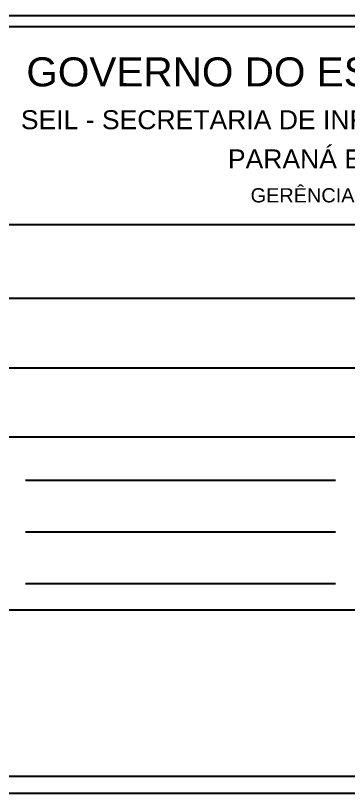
# Model space of a CAD drawing. Header units: millimetres. Extents: x 0 to 687901, y 0 to 346525.
# Drawn here: x 7433.6 to 7510.9, y 7695.9 to 7876.4 of the extents above; entities that cross this region are included whole.
import ezdxf
from ezdxf.enums import TextEntityAlignment as Align

# ---------------------------------------------------------------- set-up
doc = ezdxf.new("R2010")
doc.units = ezdxf.units.MM
doc.layers.add('ARQ_Texto', color=7, linetype='Continuous')
doc.styles.add('ARIAL', font='arial.ttf')

msp = doc.modelspace()

# ---------------------------------------------------------------- linework, layer by layer
at = {"layer": 'ARQ_Texto'}
for p, q in [((7327.88, 7876.41), (7677.88, 7876.41)), ((7331.88, 7827.88), (7674.43, 7827.88)), ((7331.88, 7810.8), (7674.43, 7810.8)), ((7331.88, 7794.63), (7674.42, 7794.63)), ((7331.88, 7778.63), (7674.43, 7778.63)), ((7507.88, 7768.48), (7435.88, 7768.48)), ((7507.88, 7756.48), (7435.88, 7756.48)), ((7507.88, 7744.48), (7435.88, 7744.48)), ((7331.88, 7738.48), (7610.97, 7738.48)), ((7331.88, 7699.85), (7610.97, 7699.85))]:
    msp.add_line(p, q, dxfattribs=at)
msp.add_lwpolyline([(7677.88, 7695.85), (7327.88, 7695.85), (7327.88, 7873.88), (7677.88, 7873.88)], close=True, dxfattribs=at)

# ---------------------------------------------------------------- texts
at = {"layer": 'ARQ_Texto', "style": 'ARIAL'}
for s, height, p in [('GOVERNO DO ESTADO DO PARANÁ', 6.7351, (7518.14, 7863.33)), ('SEIL - SECRETARIA DE INFRAESTRUTURA E LOGÍSTICA', 4.41, (7518.14, 7852.22)), ('PARANÁ EDIFICAÇÕES', 4.41, (7517.28, 7843.13)), ('GERÊNCIA DE PROJETOS', 3.3075, (7517.16, 7834.68))]:
    msp.add_text(s, height=height, rotation=359.9947, dxfattribs=at).set_placement(p, align=Align.MIDDLE_CENTER)

doc.saveas('drawing.dxf')
